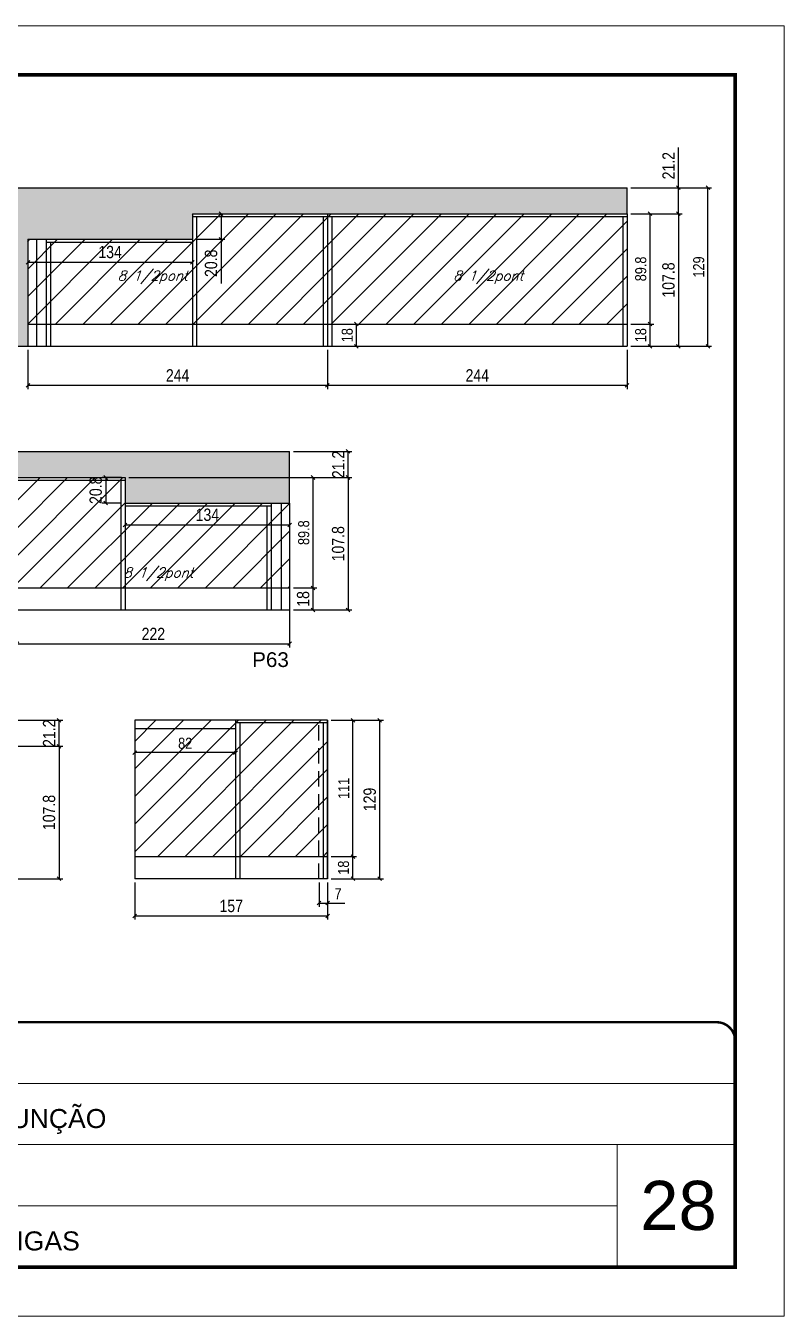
# Model space of a CAD drawing. Extents: x -20960 to -5926, y -2106 to 21915.
# Drawn here: x -6571 to -5953, y 13974 to 15024 of the extents above; entities that cross this region are included whole.
import ezdxf

# ---------------------------------------------------------------- set-up
doc = ezdxf.new("R2010")
doc.units = 0
for name, pattern in [('CONTINUO', [0]), ('DASHED', [0.75, 0.5, -0.25]), ('HIDDEN', [0.375, 0.25, -0.125])]:
    doc.linetypes.add(name, pattern=pattern)
for name, color, linetype in [('5', 5, 'Continuous'), ('COTA', 241, 'Continuous'), ('Painéis', 200, 'Continuous'), ('Reaproveitamento', 251, 'Continuous'), ('SARR_2.2x7', 40, 'Continuous'), ('SARR_3.5x7', 81, 'Continuous'), ('texto', 7, 'Continuous')]:
    doc.layers.add(name, color=color, linetype=linetype)
for name, color, linetype, lineweight in [('CARIMBO', 255, 'Continuous', 9), ('Folhas', 255, 'Continuous', 9), ('SARRAFO DE PRESSAO', 251, 'DASHED', 9)]:
    doc.layers.add(name, color=color, linetype=linetype, lineweight=lineweight)
doc.styles.add('ARIAL', font='arial.ttf')
doc.styles.add('COTA TECNICA', font='techl___.ttf', dxfattribs={"height": 10})
doc.styles.add('COTA TECNICA-50', font='techl___.ttf', dxfattribs={"height": 9})
doc.styles.add('Romans', font='romans.shx')
doc.styles.get("Standard").update_dxf_attribs({"font": 'arial.ttf'})
doc.dimstyles.new('COTA PAINEL-50', dxfattribs={"dimtxt": 9, "dimasz": 3, "dimexe": 3, "dimexo": 3, "dimgap": 3, "dimtad": 1, "dimdec": 1, "dimzin": 12, "dimdsep": 46, "dimtxsty": 'COTA TECNICA-50', "dimblk1": 'OBLIQUE', "dimblk2": 'OBLIQUE', "dimsah": 1, "dimcen": 0.9, "dimclrd": 4, "dimclre": 4, "dimclrt": 240, "dimadec": 1, "dimazin": 3, "dimtfac": 1, "dimtdec": 1, "dimtmove": 0, "dimatfit": 3, "dimfxl": 1, "dimtolj": 1, "dimtzin": 12, "dimarcsym": 0})
doc.dimstyles.new('PAINEL', dxfattribs={"dimtxt": 10, "dimasz": 3, "dimexe": 3, "dimexo": 3, "dimgap": 3, "dimtad": 1, "dimdec": 1, "dimzin": 12, "dimdsep": 46, "dimtxsty": 'COTA TECNICA', "dimblk1": 'OBLIQUE', "dimblk2": 'OBLIQUE', "dimsah": 1, "dimcen": 0.9, "dimclrd": 4, "dimclre": 4, "dimclrt": 240, "dimadec": 1, "dimazin": 3, "dimtfac": 1, "dimtdec": 1, "dimtmove": 0, "dimatfit": 3, "dimfxl": 1, "dimtolj": 1, "dimtzin": 12, "dimarcsym": 0})

# ---------------------------------------------------------------- blocks, each defined once
blk = doc.blocks.new('9999999999')
at = {"color": 30, "linetype": 'CONTINUO'}
for p, q in [((98564.6, 34379.6), (99584, 34379.6)), ((98564.6, 34329.8), (99488, 34329.8)), ((99584, 34329.8), (99488, 34329.8)), ((99488, 34329.8), (99488, 34230.2)), ((98564.6, 34280), (99488, 34280))]:
    blk.add_line(p, q, dxfattribs=at)
at = {"color": 30, "linetype": 'CONTINUO', "const_width": 2}
blk.add_lwpolyline([(99584, 34230.2), (99584, 34414.4, 0.414214), (99569, 34429.4), (98229, 34429.4, 0.414214), (98214, 34414.4), (98214, 34245.2, 0.414214), (98229, 34230.2), (99584, 34230.2)], format="xyb", dxfattribs=at)
at = {"layer": 'Folhas'}
blk.add_lwpolyline([(98139, 34190.2), (99624, 34190.2), (99624, 35240.2), (98139, 35240.2)], close=True, dxfattribs=at)
at = {"layer": 'Folhas', "color": 30, "const_width": 3}
blk.add_lwpolyline([(98214, 34230.2), (99584, 34230.2), (99584, 35200.2), (98214, 35200.2)], close=True, dxfattribs=at)
at = {"color": 7, "linetype": 'Continuous', "ltscale": 5, "style": 'ARIAL'}
for s, p in [('HOSPITAL ASSUNÇÃO', (98837.7, 34343.3)), ('LATERAIS DE VIGAS', (98837.7, 34243.7))]:
    blk.add_text(s, height=15.483, dxfattribs=at).set_placement(p)
blk = doc.blocks.new('_Oblique')
at = {"color": 0, "linetype": 'ByBlock', "lineweight": -2}
blk.add_line((-0.5, -0.5), (0.5, 0.5), dxfattribs=at)
blk = doc.blocks.new('*D726')
at = {"layer": 'COTA', "color": 4, "lineweight": -2, "ltscale": 25, "transparency": 16777216}
for p, q in [((-6569.4, 14760.2), (-6569.4, 14728.4)), ((-6325.4, 14760.2), (-6325.4, 14728.4)), ((-6569.4, 14731.4), (-6325.4, 14731.4))]:
    blk.add_line(p, q, dxfattribs=at)
at = {"layer": 'Defpoints', "color": 0, "ltscale": 25, "transparency": 16777216}
for p in [(-6569.4, 14763.2), (-6325.4, 14763.2), (-6325.4, 14731.4)]:
    blk.add_point(p, dxfattribs=at)
at = {"layer": 'COTA', "color": 4, "lineweight": -2, "ltscale": 25, "transparency": 16777216, "xscale": 3, "yscale": 3, "zscale": 3, "rotation": 180}
blk.add_blockref('_Oblique', (-6569.4, 14731.4), dxfattribs=at)
at = {"layer": 'COTA', "color": 4, "lineweight": -2, "ltscale": 25, "transparency": 16777216, "xscale": 3, "yscale": 3, "zscale": 3}
blk.add_blockref('_Oblique', (-6325.4, 14731.4), dxfattribs=at)
at = {"layer": 'COTA', "color": 240, "ltscale": 25, "transparency": 16777216, "insert": (-6447.4, 14739.5), "char_height": 10, "attachment_point": 5, "style": 'COTA TECNICA'}
blk.add_mtext('\\A1;244', dxfattribs=at)
blk = doc.blocks.new('*D727')
at = {"layer": 'COTA', "color": 4, "lineweight": -2, "ltscale": 25, "transparency": 16777216}
for p, q in [((-6325.4, 14760.2), (-6325.4, 14728.4)), ((-6081.4, 14760.2), (-6081.4, 14728.4)), ((-6325.4, 14731.4), (-6081.4, 14731.4))]:
    blk.add_line(p, q, dxfattribs=at)
at = {"layer": 'Defpoints', "color": 0, "ltscale": 25, "transparency": 16777216}
for p in [(-6325.4, 14763.2), (-6081.4, 14763.2), (-6081.4, 14731.4)]:
    blk.add_point(p, dxfattribs=at)
at = {"layer": 'COTA', "color": 4, "lineweight": -2, "ltscale": 25, "transparency": 16777216, "xscale": 3, "yscale": 3, "zscale": 3, "rotation": 180}
blk.add_blockref('_Oblique', (-6325.4, 14731.4), dxfattribs=at)
at = {"layer": 'COTA', "color": 4, "lineweight": -2, "ltscale": 25, "transparency": 16777216, "xscale": 3, "yscale": 3, "zscale": 3}
blk.add_blockref('_Oblique', (-6081.4, 14731.4), dxfattribs=at)
at = {"layer": 'COTA', "color": 240, "ltscale": 25, "transparency": 16777216, "insert": (-6203.4, 14739.5), "char_height": 10, "attachment_point": 5, "style": 'COTA TECNICA'}
blk.add_mtext('\\A1;244', dxfattribs=at)
blk = doc.blocks.new('*D729')
at = {"layer": 'COTA', "color": 4, "lineweight": -2, "ltscale": 25, "transparency": 16777216}
for p, q in [((-6569.4, 14847.2), (-6569.4, 14828.6)), ((-6435.4, 14847.2), (-6435.4, 14828.6)), ((-6569.4, 14831.6), (-6435.4, 14831.6))]:
    blk.add_line(p, q, dxfattribs=at)
at = {"layer": 'Defpoints', "color": 0, "ltscale": 25, "transparency": 16777216}
for p in [(-6569.4, 14850.2), (-6435.4, 14850.2), (-6435.4, 14831.6)]:
    blk.add_point(p, dxfattribs=at)
at = {"layer": 'COTA', "color": 4, "lineweight": -2, "ltscale": 25, "transparency": 16777216, "xscale": 3, "yscale": 3, "zscale": 3, "rotation": 180}
blk.add_blockref('_Oblique', (-6569.4, 14831.6), dxfattribs=at)
at = {"layer": 'COTA', "color": 4, "lineweight": -2, "ltscale": 25, "transparency": 16777216, "xscale": 3, "yscale": 3, "zscale": 3}
blk.add_blockref('_Oblique', (-6435.4, 14831.6), dxfattribs=at)
at = {"layer": 'COTA', "color": 240, "ltscale": 25, "transparency": 16777216, "insert": (-6502.4, 14839.8), "char_height": 10, "attachment_point": 5, "style": 'COTA TECNICA'}
blk.add_mtext('\\A1;134', dxfattribs=at)
blk = doc.blocks.new('*D731')
at = {"layer": 'COTA', "color": 4, "lineweight": -2, "ltscale": 25, "transparency": 16777216}
for p, q in [((-6432.4, 14871), (-6409.1, 14871)), ((-6412.1, 14871), (-6412.1, 14850.2)), ((-6432.4, 14850.2), (-6409.1, 14850.2)), ((-6412.1, 14850.2), (-6412.1, 14814.2))]:
    blk.add_line(p, q, dxfattribs=at)
at = {"layer": 'Defpoints', "color": 0, "ltscale": 25, "transparency": 16777216}
for p in [(-6435.4, 14871), (-6435.4, 14850.2), (-6412.1, 14850.2)]:
    blk.add_point(p, dxfattribs=at)
at = {"layer": 'COTA', "color": 4, "lineweight": -2, "ltscale": 25, "transparency": 16777216, "xscale": 3, "yscale": 3, "zscale": 3}
for p, rotation in [((-6412.1, 14871), 90), ((-6412.1, 14850.2), 270)]:
    blk.add_blockref('_Oblique', p, dxfattribs=dict(at, rotation=rotation))
at = {"layer": 'COTA', "color": 240, "ltscale": 25, "transparency": 16777216, "insert": (-6420.2, 14830.7), "char_height": 10, "attachment_point": 5, "rotation": 90, "style": 'COTA TECNICA'}
blk.add_mtext('\\A1;20.8', dxfattribs=at)
blk = doc.blocks.new('*D740')
at = {"layer": 'COTA', "color": 4, "lineweight": -2, "ltscale": 25, "transparency": 16777216}
for p, q in [((-6078.4, 14871), (-6036.6, 14871)), ((-6039.6, 14871), (-6039.6, 14763.2)), ((-6078.4, 14763.2), (-6036.6, 14763.2))]:
    blk.add_line(p, q, dxfattribs=at)
at = {"layer": 'Defpoints', "color": 0, "ltscale": 25, "transparency": 16777216}
for p in [(-6081.4, 14871), (-6081.4, 14763.2), (-6039.6, 14763.2)]:
    blk.add_point(p, dxfattribs=at)
at = {"layer": 'COTA', "color": 4, "lineweight": -2, "ltscale": 25, "transparency": 16777216, "xscale": 3, "yscale": 3, "zscale": 3}
for p, rotation in [((-6039.6, 14871), 90), ((-6039.6, 14763.2), 270)]:
    blk.add_blockref('_Oblique', p, dxfattribs=dict(at, rotation=rotation))
at = {"layer": 'COTA', "color": 240, "ltscale": 25, "transparency": 16777216, "insert": (-6047.7, 14817.1), "char_height": 10, "attachment_point": 5, "rotation": 90, "style": 'COTA TECNICA'}
blk.add_mtext('\\A1;107.8', dxfattribs=at)
blk = doc.blocks.new('*D741')
at = {"layer": 'COTA', "color": 4, "lineweight": -2, "ltscale": 25, "transparency": 16777216}
for p, q in [((-6039.6, 14892.2), (-6039.6, 14924.9)), ((-6078.4, 14892.2), (-6036.6, 14892.2)), ((-6039.6, 14871), (-6039.6, 14892.2)), ((-6078.4, 14871), (-6036.6, 14871))]:
    blk.add_line(p, q, dxfattribs=at)
at = {"layer": 'Defpoints', "color": 0, "ltscale": 25, "transparency": 16777216}
for p in [(-6081.4, 14892.2), (-6039.6, 14892.2), (-6081.4, 14871)]:
    blk.add_point(p, dxfattribs=at)
at = {"layer": 'COTA', "color": 4, "lineweight": -2, "ltscale": 25, "transparency": 16777216, "xscale": 3, "yscale": 3, "zscale": 3}
for p, rotation in [((-6039.6, 14892.2), 90), ((-6039.6, 14871), 270)]:
    blk.add_blockref('_Oblique', p, dxfattribs=dict(at, rotation=rotation))
at = {"layer": 'COTA', "color": 240, "ltscale": 25, "transparency": 16777216, "insert": (-6047.7, 14910.1), "char_height": 10, "attachment_point": 5, "rotation": 90, "style": 'COTA TECNICA'}
blk.add_mtext('\\A1;21.2', dxfattribs=at)
blk = doc.blocks.new('*D742')
at = {"layer": 'COTA', "color": 4, "lineweight": -2, "ltscale": 25, "transparency": 16777216}
for p, q in [((-6595.9, 14437.7), (-6541, 14437.7)), ((-6544, 14437.7), (-6544, 14329.9)), ((-6595.9, 14329.9), (-6541, 14329.9))]:
    blk.add_line(p, q, dxfattribs=at)
at = {"layer": 'Defpoints', "color": 0, "ltscale": 25, "transparency": 16777216}
for p in [(-6598.9, 14437.7), (-6598.9, 14329.9), (-6544, 14329.9)]:
    blk.add_point(p, dxfattribs=at)
at = {"layer": 'COTA', "color": 4, "lineweight": -2, "ltscale": 25, "transparency": 16777216, "xscale": 3, "yscale": 3, "zscale": 3}
for p, rotation in [((-6544, 14437.7), 90), ((-6544, 14329.9), 270)]:
    blk.add_blockref('_Oblique', p, dxfattribs=dict(at, rotation=rotation))
at = {"layer": 'COTA', "color": 240, "ltscale": 25, "transparency": 16777216, "insert": (-6552.1, 14383.8), "char_height": 10, "attachment_point": 5, "rotation": 90, "style": 'COTA TECNICA'}
blk.add_mtext('\\A1;107.8', dxfattribs=at)
blk = doc.blocks.new('*D743')
at = {"layer": 'COTA', "color": 4, "lineweight": -2, "ltscale": 25, "transparency": 16777216}
for p, q in [((-6595.9, 14458.9), (-6541, 14458.9)), ((-6544, 14437.7), (-6544, 14458.9)), ((-6595.9, 14437.7), (-6541, 14437.7))]:
    blk.add_line(p, q, dxfattribs=at)
at = {"layer": 'Defpoints', "color": 0, "ltscale": 25, "transparency": 16777216}
for p in [(-6598.9, 14458.9), (-6544, 14458.9), (-6598.9, 14437.7)]:
    blk.add_point(p, dxfattribs=at)
at = {"layer": 'COTA', "color": 4, "lineweight": -2, "ltscale": 25, "transparency": 16777216, "xscale": 3, "yscale": 3, "zscale": 3}
for p, rotation in [((-6544, 14458.9), 90), ((-6544, 14437.7), 270)]:
    blk.add_blockref('_Oblique', p, dxfattribs=dict(at, rotation=rotation))
at = {"layer": 'COTA', "color": 240, "ltscale": 25, "transparency": 16777216, "insert": (-6552.1, 14448.3), "char_height": 10, "attachment_point": 5, "rotation": 90, "style": 'COTA TECNICA'}
blk.add_mtext('\\A1;21.2', dxfattribs=at)
blk = doc.blocks.new('*D746')
at = {"layer": 'COTA', "color": 4, "lineweight": -2, "ltscale": 25, "transparency": 16777216}
for p, q in [((-6578.2, 14563.6), (-6578.2, 14518.1)), ((-6356.2, 14563.6), (-6356.2, 14518.1)), ((-6578.2, 14521.1), (-6356.2, 14521.1))]:
    blk.add_line(p, q, dxfattribs=at)
at = {"layer": 'Defpoints', "color": 0, "ltscale": 25, "transparency": 16777216}
for p in [(-6578.2, 14566.6), (-6356.2, 14566.6), (-6356.2, 14521.1)]:
    blk.add_point(p, dxfattribs=at)
at = {"layer": 'COTA', "color": 4, "lineweight": -2, "ltscale": 25, "transparency": 16777216, "xscale": 3, "yscale": 3, "zscale": 3, "rotation": 180}
blk.add_blockref('_Oblique', (-6578.2, 14521.1), dxfattribs=at)
at = {"layer": 'COTA', "color": 4, "lineweight": -2, "ltscale": 25, "transparency": 16777216, "xscale": 3, "yscale": 3, "zscale": 3}
blk.add_blockref('_Oblique', (-6356.2, 14521.1), dxfattribs=at)
at = {"layer": 'COTA', "color": 240, "ltscale": 25, "transparency": 16777216, "insert": (-6467.2, 14529.1), "char_height": 10, "attachment_point": 5, "style": 'COTA TECNICA'}
blk.add_mtext('\\A1;222', dxfattribs=at)
blk = doc.blocks.new('*D749')
at = {"layer": 'COTA', "color": 4, "lineweight": -2, "ltscale": 25, "transparency": 16777216}
for p, q in [((-6487.2, 14656.4), (-6305.6, 14656.4)), ((-6308.6, 14656.4), (-6308.6, 14548.6)), ((-6353.2, 14548.6), (-6305.6, 14548.6))]:
    blk.add_line(p, q, dxfattribs=at)
at = {"layer": 'Defpoints', "color": 0, "ltscale": 25, "transparency": 16777216}
for p in [(-6490.2, 14656.4), (-6356.2, 14548.6), (-6308.6, 14548.6)]:
    blk.add_point(p, dxfattribs=at)
at = {"layer": 'COTA', "color": 4, "lineweight": -2, "ltscale": 25, "transparency": 16777216, "xscale": 3, "yscale": 3, "zscale": 3}
for p, rotation in [((-6308.6, 14656.4), 90), ((-6308.6, 14548.6), 270)]:
    blk.add_blockref('_Oblique', p, dxfattribs=dict(at, rotation=rotation))
at = {"layer": 'COTA', "color": 240, "ltscale": 25, "transparency": 16777216, "insert": (-6316.7, 14602.5), "char_height": 10, "attachment_point": 5, "rotation": 90, "style": 'COTA TECNICA'}
blk.add_mtext('\\A1;107.8', dxfattribs=at)
blk = doc.blocks.new('*D750')
at = {"layer": 'COTA', "color": 4, "lineweight": -2, "ltscale": 25, "transparency": 16777216}
for p, q in [((-6353.2, 14677.6), (-6305.6, 14677.6)), ((-6308.6, 14656.4), (-6308.6, 14677.6)), ((-6487.2, 14656.4), (-6305.6, 14656.4))]:
    blk.add_line(p, q, dxfattribs=at)
at = {"layer": 'Defpoints', "color": 0, "ltscale": 25, "transparency": 16777216}
for p in [(-6356.2, 14677.6), (-6308.6, 14677.6), (-6490.2, 14656.4)]:
    blk.add_point(p, dxfattribs=at)
at = {"layer": 'COTA', "color": 4, "lineweight": -2, "ltscale": 25, "transparency": 16777216, "xscale": 3, "yscale": 3, "zscale": 3}
for p, rotation in [((-6308.6, 14677.6), 90), ((-6308.6, 14656.4), 270)]:
    blk.add_blockref('_Oblique', p, dxfattribs=dict(at, rotation=rotation))
at = {"layer": 'COTA', "color": 240, "ltscale": 25, "transparency": 16777216, "insert": (-6316.6, 14667), "char_height": 10, "attachment_point": 5, "rotation": 90, "style": 'COTA TECNICA'}
blk.add_mtext('\\A1;21.2', dxfattribs=at)
blk = doc.blocks.new('*D751')
at = {"layer": 'COTA', "color": 4, "lineweight": -2, "ltscale": 25, "transparency": 16777216}
for p, q in [((-6493.2, 14656.4), (-6509, 14656.4)), ((-6506, 14656.4), (-6506, 14635.6)), ((-6493.2, 14635.6), (-6509, 14635.6))]:
    blk.add_line(p, q, dxfattribs=at)
at = {"layer": 'Defpoints', "color": 0, "ltscale": 25, "transparency": 16777216}
for p in [(-6490.2, 14656.4), (-6506, 14635.6), (-6490.2, 14635.6)]:
    blk.add_point(p, dxfattribs=at)
at = {"layer": 'COTA', "color": 4, "lineweight": -2, "ltscale": 25, "transparency": 16777216, "xscale": 3, "yscale": 3, "zscale": 3}
for p, rotation in [((-6506, 14656.4), 90), ((-6506, 14635.6), 270)]:
    blk.add_blockref('_Oblique', p, dxfattribs=dict(at, rotation=rotation))
at = {"layer": 'COTA', "color": 240, "ltscale": 25, "transparency": 16777216, "insert": (-6514.1, 14646), "char_height": 10, "attachment_point": 5, "rotation": 90, "style": 'COTA TECNICA'}
blk.add_mtext('\\A1;20.8', dxfattribs=at)
blk = doc.blocks.new('*D752')
at = {"layer": 'COTA', "color": 4, "lineweight": -2, "ltscale": 25, "transparency": 16777216}
for p, q in [((-6490.2, 14632.6), (-6490.2, 14614.8)), ((-6356.2, 14632.6), (-6356.2, 14614.8)), ((-6490.2, 14617.8), (-6356.2, 14617.8))]:
    blk.add_line(p, q, dxfattribs=at)
at = {"layer": 'Defpoints', "color": 0, "ltscale": 25, "transparency": 16777216}
for p in [(-6490.2, 14635.6), (-6356.2, 14635.6), (-6356.2, 14617.8)]:
    blk.add_point(p, dxfattribs=at)
at = {"layer": 'COTA', "color": 4, "lineweight": -2, "ltscale": 25, "transparency": 16777216, "xscale": 3, "yscale": 3, "zscale": 3, "rotation": 180}
blk.add_blockref('_Oblique', (-6490.2, 14617.8), dxfattribs=at)
at = {"layer": 'COTA', "color": 4, "lineweight": -2, "ltscale": 25, "transparency": 16777216, "xscale": 3, "yscale": 3, "zscale": 3}
blk.add_blockref('_Oblique', (-6356.2, 14617.8), dxfattribs=at)
at = {"layer": 'COTA', "color": 240, "ltscale": 25, "transparency": 16777216, "insert": (-6423.2, 14626), "char_height": 10, "attachment_point": 5, "style": 'COTA TECNICA'}
blk.add_mtext('\\A1;134', dxfattribs=at)
blk = doc.blocks.new('*D755')
at = {"layer": 'COTA', "color": 4, "lineweight": -2, "ltscale": 25, "transparency": 16777216}
for p, q in [((-6353.2, 14566.6), (-6334.1, 14566.6)), ((-6337.1, 14548.6), (-6337.1, 14566.6)), ((-6353.2, 14548.6), (-6334.1, 14548.6))]:
    blk.add_line(p, q, dxfattribs=at)
at = {"layer": 'Defpoints', "color": 0, "ltscale": 25, "transparency": 16777216}
for p in [(-6356.2, 14566.6), (-6337.1, 14566.6), (-6356.2, 14548.6)]:
    blk.add_point(p, dxfattribs=at)
at = {"layer": 'COTA', "color": 4, "lineweight": -2, "ltscale": 25, "transparency": 16777216, "xscale": 3, "yscale": 3, "zscale": 3}
for p, rotation in [((-6337.1, 14566.6), 90), ((-6337.1, 14548.6), 270)]:
    blk.add_blockref('_Oblique', p, dxfattribs=dict(at, rotation=rotation))
at = {"layer": 'COTA', "color": 240, "ltscale": 25, "transparency": 16777216, "insert": (-6345.2, 14557.6), "char_height": 10, "attachment_point": 5, "rotation": 90, "style": 'COTA TECNICA'}
blk.add_mtext('\\A1;18', dxfattribs=at)
blk = doc.blocks.new('*D717')
at = {"layer": 'COTA', "color": 4, "lineweight": -2, "transparency": 16777216}
for p, q in [((-6078.4, 14892.2), (-6012.6, 14892.2)), ((-6015.6, 14763.2), (-6015.6, 14892.2)), ((-6078.4, 14763.2), (-6012.6, 14763.2))]:
    blk.add_line(p, q, dxfattribs=at)
at = {"layer": 'Defpoints', "color": 0, "transparency": 16777216}
for p in [(-6081.4, 14892.2), (-6015.6, 14892.2), (-6081.4, 14763.2)]:
    blk.add_point(p, dxfattribs=at)
at = {"layer": 'COTA', "color": 4, "lineweight": -2, "transparency": 16777216, "xscale": 3, "yscale": 3, "zscale": 3}
for p, rotation in [((-6015.6, 14892.2), 90), ((-6015.6, 14763.2), 270)]:
    blk.add_blockref('_Oblique', p, dxfattribs=dict(at, rotation=rotation))
at = {"layer": 'COTA', "color": 240, "transparency": 16777216, "insert": (-6023.1, 14827.7), "char_height": 9, "attachment_point": 5, "rotation": 90, "style": 'COTA TECNICA-50'}
blk.add_mtext('\\A1;129', dxfattribs=at)
blk = doc.blocks.new('*D721')
at = {"layer": 'COTA', "color": 4, "lineweight": -2, "transparency": 16777216}
for p, q in [((-6318.9, 14781.2), (-6298.8, 14781.2)), ((-6301.8, 14763.2), (-6301.8, 14781.2)), ((-6318.9, 14763.2), (-6298.8, 14763.2))]:
    blk.add_line(p, q, dxfattribs=at)
at = {"layer": 'Defpoints', "color": 0, "transparency": 16777216}
for p in [(-6321.9, 14781.2), (-6301.8, 14781.2), (-6321.9, 14763.2)]:
    blk.add_point(p, dxfattribs=at)
at = {"layer": 'COTA', "color": 4, "lineweight": -2, "transparency": 16777216, "xscale": 3, "yscale": 3, "zscale": 3}
for p, rotation in [((-6301.8, 14781.2), 90), ((-6301.8, 14763.2), 270)]:
    blk.add_blockref('_Oblique', p, dxfattribs=dict(at, rotation=rotation))
at = {"layer": 'COTA', "color": 240, "transparency": 16777216, "insert": (-6309.3, 14772.2), "char_height": 9, "attachment_point": 5, "rotation": 90, "style": 'COTA TECNICA-50'}
blk.add_mtext('\\A1;18', dxfattribs=at)
blk = doc.blocks.new('*D758')
at = {"layer": 'COTA', "color": 4, "lineweight": -2, "transparency": 16777216}
for p, q in [((-6078.4, 14781.2), (-6059.7, 14781.2)), ((-6062.7, 14763.2), (-6062.7, 14781.2)), ((-6078.4, 14763.2), (-6059.7, 14763.2))]:
    blk.add_line(p, q, dxfattribs=at)
at = {"layer": 'Defpoints', "color": 0, "transparency": 16777216}
for p in [(-6081.4, 14781.2), (-6062.7, 14781.2), (-6081.4, 14763.2)]:
    blk.add_point(p, dxfattribs=at)
at = {"layer": 'COTA', "color": 4, "lineweight": -2, "transparency": 16777216, "xscale": 3, "yscale": 3, "zscale": 3}
for p, rotation in [((-6062.7, 14781.2), 90), ((-6062.7, 14763.2), 270)]:
    blk.add_blockref('_Oblique', p, dxfattribs=dict(at, rotation=rotation))
at = {"layer": 'COTA', "color": 240, "transparency": 16777216, "insert": (-6070.3, 14772.2), "char_height": 9, "attachment_point": 5, "rotation": 90, "style": 'COTA TECNICA-50'}
blk.add_mtext('\\A1;18', dxfattribs=at)
blk = doc.blocks.new('*D759')
at = {"layer": 'COTA', "color": 4, "lineweight": -2, "transparency": 16777216}
for p, q in [((-6078.4, 14871), (-6059.7, 14871)), ((-6062.7, 14781.2), (-6062.7, 14871)), ((-6078.4, 14781.2), (-6059.7, 14781.2))]:
    blk.add_line(p, q, dxfattribs=at)
at = {"layer": 'Defpoints', "color": 0, "transparency": 16777216}
for p in [(-6081.4, 14871), (-6062.7, 14871), (-6081.4, 14781.2)]:
    blk.add_point(p, dxfattribs=at)
at = {"layer": 'COTA', "color": 4, "lineweight": -2, "transparency": 16777216, "xscale": 3, "yscale": 3, "zscale": 3}
for p, rotation in [((-6062.7, 14871), 90), ((-6062.7, 14781.2), 270)]:
    blk.add_blockref('_Oblique', p, dxfattribs=dict(at, rotation=rotation))
at = {"layer": 'COTA', "color": 240, "transparency": 16777216, "insert": (-6070.3, 14826.1), "char_height": 9, "attachment_point": 5, "rotation": 90, "style": 'COTA TECNICA-50'}
blk.add_mtext('\\A1;89.8', dxfattribs=at)
blk = doc.blocks.new('*D760')
at = {"layer": 'COTA', "color": 4, "lineweight": -2, "transparency": 16777216}
for p, q in [((-6487.2, 14656.4), (-6334.1, 14656.4)), ((-6337.1, 14566.6), (-6337.1, 14656.4)), ((-6353.2, 14566.6), (-6334.1, 14566.6))]:
    blk.add_line(p, q, dxfattribs=at)
at = {"layer": 'Defpoints', "color": 0, "transparency": 16777216}
for p in [(-6490.2, 14656.4), (-6337.1, 14656.4), (-6356.2, 14566.6)]:
    blk.add_point(p, dxfattribs=at)
at = {"layer": 'COTA', "color": 4, "lineweight": -2, "transparency": 16777216, "xscale": 3, "yscale": 3, "zscale": 3}
for p, rotation in [((-6337.1, 14656.4), 90), ((-6337.1, 14566.6), 270)]:
    blk.add_blockref('_Oblique', p, dxfattribs=dict(at, rotation=rotation))
at = {"layer": 'COTA', "color": 240, "transparency": 16777216, "insert": (-6344.7, 14611.5), "char_height": 9, "attachment_point": 5, "rotation": 90, "style": 'COTA TECNICA-50'}
blk.add_mtext('\\A1;89.8', dxfattribs=at)
blk = doc.blocks.new('*D813')
at = {"layer": 'COTA', "color": 4, "lineweight": -2, "ltscale": 25, "transparency": 16777216}
for p, q in [((-6482.3, 14326.9), (-6482.3, 14296.6)), ((-6325.3, 14326.9), (-6325.3, 14296.6)), ((-6482.3, 14299.6), (-6325.3, 14299.6))]:
    blk.add_line(p, q, dxfattribs=at)
at = {"layer": 'Defpoints', "color": 0, "ltscale": 25, "transparency": 16777216}
for p in [(-6482.3, 14329.9), (-6325.3, 14329.9), (-6325.3, 14299.6)]:
    blk.add_point(p, dxfattribs=at)
at = {"layer": 'COTA', "color": 4, "lineweight": -2, "ltscale": 25, "transparency": 16777216, "xscale": 3, "yscale": 3, "zscale": 3, "rotation": 180}
blk.add_blockref('_Oblique', (-6482.3, 14299.6), dxfattribs=at)
at = {"layer": 'COTA', "color": 4, "lineweight": -2, "ltscale": 25, "transparency": 16777216, "xscale": 3, "yscale": 3, "zscale": 3}
blk.add_blockref('_Oblique', (-6325.3, 14299.6), dxfattribs=at)
at = {"layer": 'COTA', "color": 240, "ltscale": 25, "transparency": 16777216, "insert": (-6403.8, 14307.7), "char_height": 10, "attachment_point": 5, "style": 'COTA TECNICA'}
blk.add_mtext('\\A1;157', dxfattribs=at)
blk = doc.blocks.new('*D814')
at = {"layer": 'COTA', "color": 4, "lineweight": -2, "transparency": 16777216}
for p, q in [((-6482.3, 14448.9), (-6482.3, 14429.5)), ((-6400.3, 14448.9), (-6400.3, 14429.5)), ((-6400.3, 14432.5), (-6482.3, 14432.5))]:
    blk.add_line(p, q, dxfattribs=at)
at = {"layer": 'Defpoints', "color": 0, "transparency": 16777216}
for p in [(-6482.3, 14451.9), (-6400.3, 14451.9), (-6482.3, 14432.5)]:
    blk.add_point(p, dxfattribs=at)
at = {"layer": 'COTA', "color": 4, "lineweight": -2, "transparency": 16777216, "xscale": 3, "yscale": 3, "zscale": 3, "rotation": 180}
blk.add_blockref('_Oblique', (-6482.3, 14432.5), dxfattribs=at)
at = {"layer": 'COTA', "color": 4, "lineweight": -2, "transparency": 16777216, "xscale": 3, "yscale": 3, "zscale": 3}
blk.add_blockref('_Oblique', (-6400.3, 14432.5), dxfattribs=at)
at = {"layer": 'COTA', "color": 240, "transparency": 16777216, "insert": (-6441.3, 14440.1), "char_height": 9, "attachment_point": 5, "style": 'COTA TECNICA-50'}
blk.add_mtext('\\A1;82', dxfattribs=at)
blk = doc.blocks.new('*D815')
at = {"layer": 'COTA', "color": 4, "lineweight": -2, "transparency": 16777216}
for p, q in [((-6332.3, 14326.9), (-6332.3, 14307.1)), ((-6325.3, 14326.9), (-6325.3, 14307.1)), ((-6332.3, 14310.1), (-6325.3, 14310.1)), ((-6325.3, 14310.1), (-6311.2, 14310.1))]:
    blk.add_line(p, q, dxfattribs=at)
at = {"layer": 'Defpoints', "color": 0, "transparency": 16777216}
for p in [(-6332.3, 14329.9), (-6325.3, 14329.9), (-6325.3, 14310.1)]:
    blk.add_point(p, dxfattribs=at)
at = {"layer": 'COTA', "color": 4, "lineweight": -2, "transparency": 16777216, "xscale": 3, "yscale": 3, "zscale": 3, "rotation": 180}
blk.add_blockref('_Oblique', (-6332.3, 14310.1), dxfattribs=at)
at = {"layer": 'COTA', "color": 4, "lineweight": -2, "transparency": 16777216, "xscale": 3, "yscale": 3, "zscale": 3}
blk.add_blockref('_Oblique', (-6325.3, 14310.1), dxfattribs=at)
at = {"layer": 'COTA', "color": 240, "transparency": 16777216, "insert": (-6316.8, 14317.7), "char_height": 9, "attachment_point": 5, "style": 'COTA TECNICA-50'}
blk.add_mtext('\\A1;7', dxfattribs=at)
blk = doc.blocks.new('*D819')
at = {"layer": 'COTA', "color": 4, "lineweight": -2, "ltscale": 25, "transparency": 16777216}
for p, q in [((-6322.3, 14458.9), (-6279.9, 14458.9)), ((-6282.9, 14329.9), (-6282.9, 14458.9)), ((-6322.3, 14329.9), (-6279.9, 14329.9))]:
    blk.add_line(p, q, dxfattribs=at)
at = {"layer": 'Defpoints', "color": 0, "ltscale": 25, "transparency": 16777216}
for p in [(-6325.3, 14458.9), (-6282.9, 14458.9), (-6325.3, 14329.9)]:
    blk.add_point(p, dxfattribs=at)
at = {"layer": 'COTA', "color": 4, "lineweight": -2, "ltscale": 25, "transparency": 16777216, "xscale": 3, "yscale": 3, "zscale": 3}
for p, rotation in [((-6282.9, 14458.9), 90), ((-6282.9, 14329.9), 270)]:
    blk.add_blockref('_Oblique', p, dxfattribs=dict(at, rotation=rotation))
at = {"layer": 'COTA', "color": 240, "ltscale": 25, "transparency": 16777216, "insert": (-6291, 14394.4), "char_height": 10, "attachment_point": 5, "rotation": 90, "style": 'COTA TECNICA'}
blk.add_mtext('\\A1;129', dxfattribs=at)
blk = doc.blocks.new('*D820')
at = {"layer": 'COTA', "color": 4, "lineweight": -2, "transparency": 16777216}
for p, q in [((-6322.3, 14347.9), (-6301.7, 14347.9)), ((-6304.7, 14329.9), (-6304.7, 14347.9)), ((-6322.3, 14329.9), (-6301.7, 14329.9))]:
    blk.add_line(p, q, dxfattribs=at)
at = {"layer": 'Defpoints', "color": 0, "transparency": 16777216}
for p in [(-6325.3, 14347.9), (-6304.7, 14347.9), (-6325.3, 14329.9)]:
    blk.add_point(p, dxfattribs=at)
at = {"layer": 'COTA', "color": 4, "lineweight": -2, "transparency": 16777216, "xscale": 3, "yscale": 3, "zscale": 3}
for p, rotation in [((-6304.7, 14347.9), 90), ((-6304.7, 14329.9), 270)]:
    blk.add_blockref('_Oblique', p, dxfattribs=dict(at, rotation=rotation))
at = {"layer": 'COTA', "color": 240, "transparency": 16777216, "insert": (-6312.3, 14338.9), "char_height": 9, "attachment_point": 5, "rotation": 90, "style": 'COTA TECNICA-50'}
blk.add_mtext('\\A1;18', dxfattribs=at)
blk = doc.blocks.new('*D821')
at = {"layer": 'COTA', "color": 4, "lineweight": -2, "transparency": 16777216}
for p, q in [((-6322.3, 14458.9), (-6301.7, 14458.9)), ((-6304.7, 14347.9), (-6304.7, 14458.9)), ((-6322.3, 14347.9), (-6301.7, 14347.9))]:
    blk.add_line(p, q, dxfattribs=at)
at = {"layer": 'Defpoints', "color": 0, "transparency": 16777216}
for p in [(-6325.3, 14458.9), (-6304.7, 14458.9), (-6325.3, 14347.9)]:
    blk.add_point(p, dxfattribs=at)
at = {"layer": 'COTA', "color": 4, "lineweight": -2, "transparency": 16777216, "xscale": 3, "yscale": 3, "zscale": 3}
for p, rotation in [((-6304.7, 14458.9), 90), ((-6304.7, 14347.9), 270)]:
    blk.add_blockref('_Oblique', p, dxfattribs=dict(at, rotation=rotation))
at = {"layer": 'COTA', "color": 240, "transparency": 16777216, "insert": (-6312.2, 14403.4), "char_height": 9, "attachment_point": 5, "rotation": 90, "style": 'COTA TECNICA-50'}
blk.add_mtext('\\A1;111', dxfattribs=at)

msp = doc.modelspace()

# ---------------------------------------------------------------- hatches: boundary and pattern name
at = {"layer": 'COTA', "linetype": 'ByBlock'}
h = msp.add_hatch(dxfattribs=at)
h.set_pattern_fill('AR-CONC', color=256, scale=0.03)
h.set_pattern_definition([(50, (-146230.308, -16891.452), (5.46554007, -0.47817257), [0.5715, -6.2865]), (355, (-146230.308, -16891.452), (-1.05730264, 5.73170536), [0.4572, -5.02921753]), (100.4514447, (-146229.8526, -16891.492), (4.40823741, 5.25353256), [0.48570026, -5.34270734]), (46.1842, (-146230.308, -16889.928), (8.13237123, -1.26126984), [0.85725, -9.42975]), (96.6355576, (-146229.63, -16890.033), (7.122124, 7.42278374), [0.7285507, -8.01406824]), (351.184151, (-146230.308, -16889.928), (7.122124, 7.42278374), [0.685799, -7.54379196]), (21, (-146229.546, -16890.309), (4.54843174, -3.06795595), [0.5715, -6.2865]), (326, (-146229.546, -16890.309), (1.85406085, 5.52563898), [0.4572, -5.0292]), (71.451445, (-146229.167, -16890.565), (6.40249258, 2.45768307), [0.48570026, -5.34269813]), (37.5, (-146230.308, -16891.4522), (0.092658098, 2.536651166), [0, -4.96824, 0, -5.1054, 0, -5.04825]), (7.5, (-146230.308, -16891.4522), (2.004589875, 3.005417245), [0, -2.91084, 0, -4.85394, 0, -1.92405]), (327.5, (-146232.0073, -16891.4522), (4.067717855, -0.17186232), [0, -1.905, 0, -5.9436, 0, -7.8867]), (317.5, (-146232.7693, -16891.4522), (4.44387544, 0.76279473), [0, -2.4765, 0, -3.94716, 0, -5.6007])])
h.paths.add_polyline_path([(-6609.43, 14892.2), (-6743.43, 14892.2), (-7308.93, 14892.2), (-7308.93, 14871), (-6743.43, 14871), (-6743.43, 14850.2), (-6609.43, 14850.2), (-6609.43, 14763.2), (-6569.43, 14763.2), (-6569.43, 14850.2), (-6435.43, 14850.2), (-6435.43, 14871), (-6081.43, 14871), (-6081.43, 14871), (-6081.43, 14892.2), (-6435.43, 14892.2), (-6569.43, 14892.2)])
h = msp.add_hatch(dxfattribs=at)
h.set_pattern_fill('AR-CONC', color=256, scale=0.03)
h.paths.add_polyline_path([(-6932.2, 14635.6), (-6932.2, 14654.2), (-6932.2, 14656.4), (-6490.2, 14656.4), (-6490.2, 14635.6), (-6356.2, 14635.6), (-6356.2, 14677.6), (-7308.93, 14677.6), (-7308.93, 14656.4), (-7220.93, 14656.4), (-7220.93, 14635.6), (-7086.93, 14635.6), (-7086.93, 14548.6), (-7066.2, 14548.6), (-7066.2, 14635.6)])
at = {"layer": 'Reaproveitamento', "transparency": 33554684}
h = msp.add_hatch(dxfattribs=at)
h.set_pattern_fill('ANSI31', color=256, scale=5)
h.paths.add_polyline_path([(-6569.43, 14850.2), (-6569.43, 14781.2), (-6325.43, 14781.2), (-6325.43, 14871), (-6435.43, 14871), (-6435.43, 14850.2)])
h = msp.add_hatch(dxfattribs=at)
h.set_pattern_fill('ANSI31', color=256, scale=5)
h.paths.add_polyline_path([(-6081.43, 14781.2), (-6081.43, 14871), (-6325.43, 14871), (-6325.43, 14781.2)])
h = msp.add_hatch(dxfattribs=at)
h.set_pattern_fill('ANSI31', color=256, scale=5)
h.paths.add_polyline_path([(-6356.2, 14566.6), (-6356.2, 14635.6), (-6490.2, 14635.6), (-6490.2, 14656.4), (-6578.2, 14656.4), (-6578.2, 14566.6)])
h = msp.add_hatch(dxfattribs=at)
h.set_pattern_fill('ANSI31', color=256, scale=5)
h.paths.add_polyline_path([(-6325.34, 14458.85), (-6482.34, 14458.85), (-6482.34, 14347.85), (-6325.34, 14347.85)])

# ---------------------------------------------------------------- linework, layer by layer
at = {"layer": 'COTA', "linetype": 'ByBlock'}
for p, q in [((-6609.43, 14892.2), (-6569.43, 14892.2)), ((-6569.43, 14892.2), (-6435.43, 14892.2)), ((-6435.43, 14892.2), (-6081.43, 14892.2)), ((-6081.43, 14871), (-6081.43, 14892.2)), ((-6609.43, 14763.2), (-6569.43, 14763.2)), ((-7308.93, 14677.6), (-6356.2, 14677.6)), ((-6356.2, 14635.6), (-6356.2, 14677.6))]:
    msp.add_line(p, q, dxfattribs=at)
at = {"layer": 'Painéis'}
for p, q in [((-6435.43, 14871), (-6081.43, 14871)), ((-6569.43, 14850.2), (-6435.43, 14850.2)), ((-6569.43, 14781.2), (-6081.43, 14781.2)), ((-6569.43, 14763.2), (-6081.43, 14763.2)), ((-6932.2, 14656.4), (-6490.2, 14656.4)), ((-7066.2, 14566.6), (-6356.2, 14566.6)), ((-7066.2, 14548.6), (-6356.2, 14548.6))]:
    msp.add_line(p, q, dxfattribs=at)
at = {"layer": 'Painéis', "ltscale": 25}
for p, q in [((-6435.43, 14871), (-6435.43, 14850.2)), ((-6325.43, 14871), (-6325.43, 14763.2)), ((-6081.43, 14871), (-6081.43, 14763.2)), ((-6569.43, 14850.2), (-6569.43, 14763.2)), ((-6490.2, 14656.4), (-6490.2, 14635.6)), ((-6490.2, 14635.6), (-6356.2, 14635.6)), ((-6356.2, 14635.6), (-6356.2, 14548.6)), ((-6325.34, 14458.85), (-6482.34, 14458.85)), ((-6482.34, 14458.85), (-6482.34, 14329.85)), ((-6325.34, 14329.85), (-6325.34, 14458.85)), ((-6325.34, 14347.85), (-6482.34, 14347.85)), ((-6325.34, 14329.85), (-6482.34, 14329.85))]:
    msp.add_line(p, q, dxfattribs=at)
at = {"layer": 'SARR_2.2x7', "linetype": 'Continuous'}
for p, q in [((-6435.43, 14868.8), (-6325.43, 14868.8)), ((-6325.43, 14868.8), (-6081.43, 14868.8)), ((-6562.43, 14850.2), (-6562.43, 14781.2)), ((-6554.43, 14848), (-6435.43, 14848)), ((-6562.43, 14781.2), (-6562.43, 14763.2)), ((-6578.2, 14654.2), (-6490.2, 14654.2)), ((-6490.2, 14633.4), (-6371.2, 14633.4)), ((-6363.2, 14635.6), (-6363.2, 14566.6)), ((-6363.2, 14566.6), (-6363.2, 14548.6)), ((-6400.34, 14451.85), (-6482.34, 14451.85)), ((-6325.34, 14456.65), (-6400.34, 14456.65))]:
    msp.add_line(p, q, dxfattribs=at)
at = {"layer": 'SARR_2.2x7', "linetype": 'HIDDEN', "ltscale": 50}
msp.add_line((-6332.34, 14329.85), (-6332.34, 14458.85), dxfattribs=at)
at = {"layer": 'SARR_3.5x7'}
for p, q in [((-6435.43, 14868.8), (-6435.43, 14763.2)), ((-6431.93, 14868.8), (-6431.93, 14763.2)), ((-6328.93, 14868.8), (-6328.93, 14763.2)), ((-6325.43, 14868.8), (-6325.43, 14763.2)), ((-6321.93, 14868.8), (-6321.93, 14763.2)), ((-6084.93, 14868.8), (-6084.93, 14763.2)), ((-6081.43, 14868.8), (-6081.43, 14763.2)), ((-6554.43, 14850.2), (-6554.43, 14763.2)), ((-6550.93, 14848), (-6550.93, 14763.2)), ((-6493.7, 14654.2), (-6493.7, 14548.6)), ((-6490.2, 14654.2), (-6490.2, 14548.6)), ((-6374.7, 14633.4), (-6374.7, 14548.6)), ((-6371.2, 14635.6), (-6371.2, 14548.6)), ((-6400.34, 14458.85), (-6400.34, 14329.85)), ((-6325.34, 14458.85), (-6325.34, 14329.85)), ((-6396.84, 14456.65), (-6396.84, 14329.85)), ((-6328.84, 14456.65), (-6328.84, 14329.85))]:
    msp.add_line(p, q, dxfattribs=at)
at = {"layer": 'SARR_3.5x7', "ltscale": 25}
for p, q in [((-6554.43, 14763.2), (-6550.93, 14763.2)), ((-6435.43, 14763.2), (-6431.93, 14763.2)), ((-6328.93, 14763.2), (-6325.43, 14763.2)), ((-6325.43, 14763.2), (-6321.93, 14763.2)), ((-6084.93, 14763.2), (-6081.43, 14763.2)), ((-6493.7, 14548.6), (-6490.2, 14548.6)), ((-6374.7, 14548.6), (-6371.2, 14548.6))]:
    msp.add_line(p, q, dxfattribs=at)

# ---------------------------------------------------------------- block references
at = {"layer": 'SARRAFO DE PRESSAO', "color": 6, "linetype": 'ByBlock'}
msp.add_blockref('9999999999', (-105577.48, -20216.26), dxfattribs=at)

# ---------------------------------------------------------------- texts
at = {"layer": '5', "linetype": 'Continuous'}
msp.add_text('P63', height=12, rotation=0.00004, dxfattribs=at).set_placement((-6386.71, 14502.19))
at = {"layer": 'CARIMBO', "style": 'ARIAL'}
msp.add_text('28', height=40, dxfattribs=at).set_placement((-6070.64, 14044.08))
at = {"layer": 'texto', "color": 2, "char_height": 8, "attachment_point": 5, "style": 'Romans'}
for insert in [(-6467.71, 14819.33), (-6194.48, 14819.33), (-6463.12, 14577.73)]:
    msp.add_mtext('{\\Q19;\\C256;8 1/2pont}', dxfattribs=dict(at, insert=insert))

# ---------------------------------------------------------------- dimensions: what is measured, and where the dimension line sits
at = {"layer": 'COTA', "ltscale": 25}
for base, p1, p2, picture, middle in [((-6039.6, 14892.2), (-6081.43, 14871), (-6081.43, 14892.2), '*D741', (-6047.66, 14910.06)), ((-6412.13, 14850.2), (-6435.43, 14871), (-6435.43, 14850.2), '*D731', (-6420.25, 14830.67)), ((-6039.6, 14763.2), (-6081.43, 14871), (-6081.43, 14763.2), '*D740', (-6047.73, 14817.1)), ((-6308.56, 14548.6), (-6490.2, 14656.4), (-6356.2, 14548.6), '*D749', (-6316.68, 14602.5)), ((-6337.07, 14566.6), (-6356.2, 14548.6), (-6356.2, 14566.6), '*D755', (-6345.17, 14557.6)), ((-6282.93, 14458.85), (-6325.34, 14329.85), (-6325.34, 14458.85), '*D819', (-6291.02, 14394.35)), ((-6544.01, 14329.85), (-6598.93, 14437.65), (-6598.93, 14329.85), '*D742', (-6552.14, 14383.75))]:
    dim = msp.add_linear_dim(base=base, p1=p1, p2=p2, angle=90, dimstyle='PAINEL', dxfattribs=at)
    dim.commit()
    dim.dimension.update_dxf_attribs({"geometry": picture, "text_midpoint": middle})
at = {"layer": 'COTA'}
for base, p1, p2, picture, middle in [((-6015.56, 14892.2), (-6081.43, 14763.2), (-6081.43, 14892.2), '*D717', (-6023.14, 14827.7)), ((-6301.75, 14781.2), (-6321.93, 14763.2), (-6321.93, 14781.2), '*D721', (-6309.34, 14772.2)), ((-6062.73, 14781.2), (-6081.43, 14763.2), (-6081.43, 14781.2), '*D758', (-6070.31, 14772.2)), ((-6337.07, 14656.4), (-6356.2, 14566.6), (-6490.2, 14656.4), '*D760', (-6344.67, 14611.5)), ((-6304.68, 14347.85), (-6325.34, 14329.85), (-6325.34, 14347.85), '*D820', (-6312.26, 14338.85))]:
    dim = msp.add_linear_dim(base=base, p1=p1, p2=p2, angle=90, dimstyle='COTA PAINEL-50', dxfattribs=at)
    dim.commit()
    dim.dimension.update_dxf_attribs({"geometry": picture, "text_midpoint": middle})
for base, p1, p2, picture, middle in [((-6062.73, 14871), (-6081.43, 14781.2), (-6081.43, 14871), '*D759', (-6070.32, 14826.1)), ((-6304.68, 14458.85), (-6325.34, 14347.85), (-6325.34, 14458.85), '*D821', (-6312.23, 14403.35))]:
    dim = msp.add_linear_dim(base=base, p1=p1, p2=p2, angle=90, dimstyle='COTA PAINEL-50', override={"dimtmove": 1}, dxfattribs=at)
    dim.commit()
    dim.dimension.update_dxf_attribs({"geometry": picture, "text_midpoint": middle})
at = {"layer": 'COTA', "ltscale": 25}
for base, p1, p2, picture, middle in [((-6435.43, 14831.58), (-6569.43, 14850.2), (-6435.43, 14850.2), '*D729', (-6502.43, 14839.8)), ((-6356.2, 14617.83), (-6490.2, 14635.6), (-6356.2, 14635.6), '*D752', (-6423.2, 14626.05)), ((-6325.34, 14299.55), (-6482.34, 14329.85), (-6325.34, 14329.85), '*D813', (-6403.84, 14307.66))]:
    dim = msp.add_linear_dim(base=base, p1=p1, p2=p2, dimstyle='PAINEL', dxfattribs=at)
    dim.commit()
    dim.dimension.update_dxf_attribs({"geometry": picture, "text_midpoint": middle})
for base, p1, p2, picture, middle in [((-6325.43, 14731.43), (-6569.43, 14763.2), (-6325.43, 14763.2), '*D726', (-6447.43, 14739.5)), ((-6081.43, 14731.43), (-6325.43, 14763.2), (-6081.43, 14763.2), '*D727', (-6203.43, 14739.5)), ((-6356.2, 14521.06), (-6578.2, 14566.6), (-6356.2, 14566.6), '*D746', (-6467.2, 14529.06))]:
    dim = msp.add_linear_dim(base=base, p1=p1, p2=p2, dimstyle='PAINEL', override={"dimtmove": 1}, dxfattribs=at)
    dim.commit()
    dim.dimension.update_dxf_attribs({"geometry": picture, "text_midpoint": middle})
for base, p1, p2, picture, middle in [((-6308.56, 14677.6), (-6490.2, 14656.4), (-6356.2, 14677.6), '*D750', (-6308.56, 14667)), ((-6505.99, 14635.6), (-6490.2, 14656.4), (-6490.2, 14635.6), '*D751', (-6505.99, 14646)), ((-6544.01, 14458.85), (-6598.93, 14437.65), (-6598.93, 14458.85), '*D743', (-6544.01, 14448.25))]:
    dim = msp.add_linear_dim(base=base, p1=p1, p2=p2, angle=90, dimstyle='PAINEL', dxfattribs=at)
    dim.commit()
    dim.dimension.update_dxf_attribs({"geometry": picture, "text_midpoint": middle, "dimtype": 160})
at = {"layer": 'COTA'}
for base, p1, p2, picture, middle in [((-6482.34, 14432.55), (-6400.34, 14451.85), (-6482.34, 14451.85), '*D814', (-6441.34, 14440.13)), ((-6325.34, 14310.13), (-6332.34, 14329.85), (-6325.34, 14329.85), '*D815', (-6316.76, 14317.7))]:
    dim = msp.add_linear_dim(base=base, p1=p1, p2=p2, dimstyle='COTA PAINEL-50', dxfattribs=at)
    dim.commit()
    dim.dimension.update_dxf_attribs({"geometry": picture, "text_midpoint": middle})

doc.saveas('drawing.dxf')
